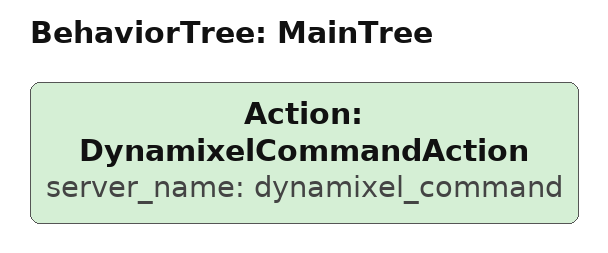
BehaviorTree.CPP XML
<root main_tree_to_execute = "MainTree" >
  <BehaviorTree ID="MainTree">
    <Action ID="DynamixelCommandAction" server_name="dynamixel_command"/>
  </BehaviorTree>
</root>
